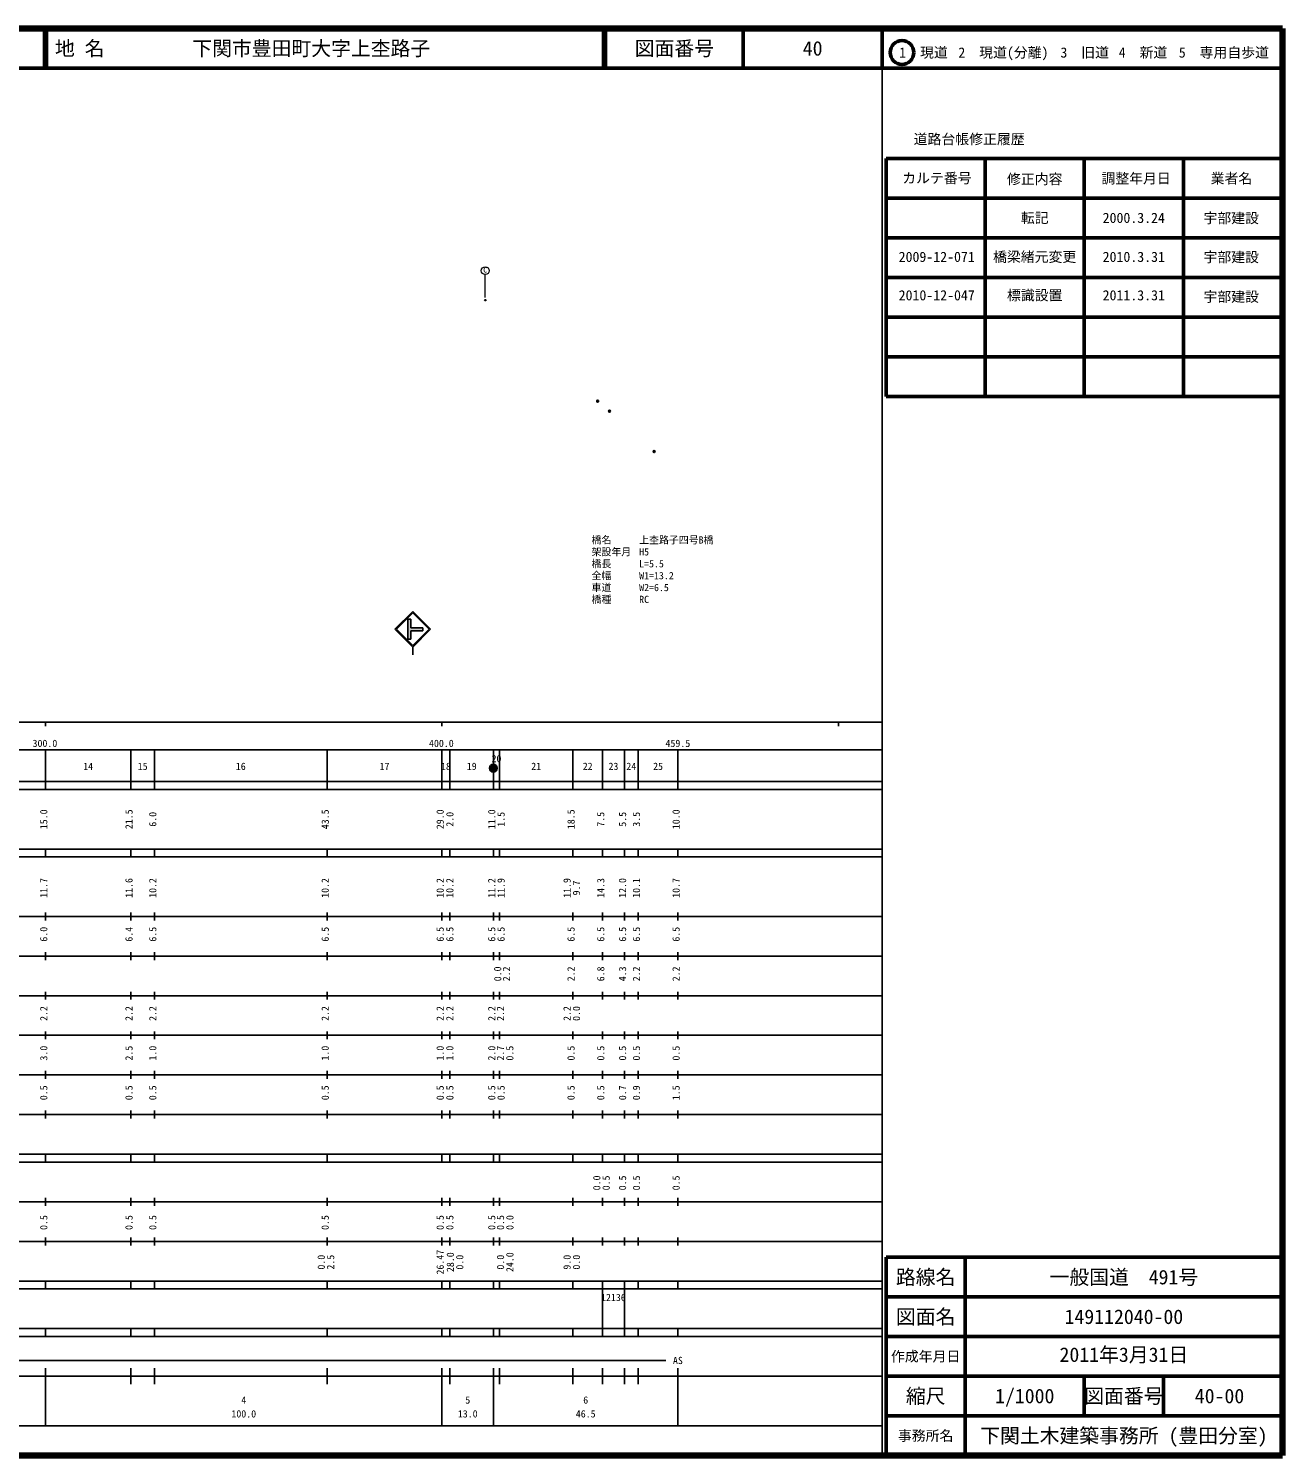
# Model space of a CAD drawing. Units: millimetres on the paper, with parts at other scales. Extents: x 40 to 680, y 20 to 380.
# Drawn here: x 363.7 to 680, y 20 to 380 of the extents above; entities that cross this region are included whole.
import ezdxf
from ezdxf.enums import TextEntityAlignment as Align

# ---------------------------------------------------------------- set-up
doc = ezdxf.new("R2010")
doc.units = ezdxf.units.MM
doc.header["$PDMODE"] = 32
doc.header["$PDSIZE"] = 0.5
doc.layers.add('M-OTRS', color=6, linetype='Continuous')
doc.layers.add('M-TTL-TXT', color=7, linetype='Continuous')
for name, color, linetype, lineweight in [('M-STR-HTXT', 7, 'Continuous', 13), ('M-STR-STRC', 7, 'Continuous', 25), ('M-TTL', 2, 'Continuous', 140), ('M-TTL-BAND', 7, 'Continuous', 25), ('M-TTL-FRAM', 2, 'Continuous', 50), ('M-TTL-LINE', 7, 'Continuous', 50)]:
    doc.layers.add(name, color=color, linetype=linetype, lineweight=lineweight)
doc.styles.add('ＭＳ ゴシック', font='')
doc.styles.get('ＭＳ ゴシック').set_extended_font_data('MS Gothic')

msp = doc.modelspace()

# ---------------------------------------------------------------- hatches: boundary and pattern name
at = {"layer": 'M-STR-STRC'}
msp.add_hatch(color=256, dxfattribs=at).paths.add_polyline_path([(459.382, 230.961), (460.132, 230.961), (460.132, 228.836), (463.132, 228.836), (463.132, 228.086), (460.132, 228.086), (460.132, 225.961), (459.382, 225.961)])
at = {"layer": 'M-TTL-BAND'}
msp.add_hatch(color=256, dxfattribs=at).paths.add_polyline_path([(481.947, 193.405, 1), (479.947, 193.405, 1)])

# ---------------------------------------------------------------- linework, layer by layer
at = {"layer": 'M-OTRS'}
for p in [(507.267, 285.997), (510.271, 283.46), (521.503, 273.284)]:
    msp.add_point(p, dxfattribs=at)
at = {"layer": 'M-STR-HTXT'}
msp.add_line((478.906, 312.144), (478.906, 317.912), dxfattribs=at)
msp.add_circle((478.906, 318.912), 1, dxfattribs=at)
at = {"layer": 'M-STR-STRC'}
for p, q in [((456.133, 228.461), (460.633, 232.961)), ((456.486, 228.461), (460.633, 232.608)), ((459.382, 230.961), (460.132, 230.961)), ((459.382, 230.961), (459.382, 225.961)), ((460.132, 230.961), (460.132, 228.836)), ((465.133, 228.461), (460.633, 232.961)), ((464.779, 228.461), (460.633, 232.608)), ((456.133, 228.461), (460.633, 223.961)), ((456.486, 228.461), (460.633, 224.314)), ((460.132, 228.836), (463.132, 228.836)), ((460.132, 228.086), (463.132, 228.086)), ((460.132, 228.086), (460.132, 225.961)), ((460.633, 223.961), (465.133, 228.461)), ((460.633, 224.314), (464.779, 228.461)), ((463.132, 228.836), (463.132, 228.086)), ((459.382, 225.961), (460.132, 225.961)), ((460.633, 223.961), (460.633, 221.961))]:
    msp.add_line(p, q, dxfattribs=at)
at = {"layer": 'M-STR-STRC', "lineweight": 13}
msp.add_circle((478.906, 311.468), 0.2, dxfattribs=at)
at = {"layer": 'M-TTL'}
for p, q in [((680, 380), (40, 380)), ((680, 20), (680, 380)), ((40, 20), (680, 20))]:
    msp.add_line(p, q, dxfattribs=at)
at = {"layer": 'M-TTL-BAND'}
for p, q in [((579, 20), (579, 370)), ((40, 205), (579, 205)), ((368, 205), (368, 204)), ((468, 205), (468, 204)), ((568, 205), (568, 204)), ((68, 198), (579, 198)), ((368, 188), (368, 198)), ((389.5, 188), (389.5, 198)), ((395.5, 188), (395.5, 198)), ((439, 188), (439, 198)), ((468, 188), (468, 198)), ((470, 188), (470, 198)), ((481, 188), (481, 198)), ((482.5, 188), (482.5, 198)), ((501, 188), (501, 198)), ((508.5, 188), (508.5, 198)), ((514, 188), (514, 198)), ((517.5, 188), (517.5, 198)), ((527.5, 188), (527.5, 198)), ((40, 190), (579, 190)), ((40, 188), (579, 188)), ((40, 173), (579, 173)), ((368, 171), (368, 173)), ((389.5, 171), (389.5, 173)), ((395.5, 171), (395.5, 173)), ((439, 171), (439, 173)), ((468, 171), (468, 173)), ((470, 171), (470, 173)), ((481, 171), (481, 173)), ((482.5, 171), (482.5, 173)), ((501, 171), (501, 173)), ((508.5, 171), (508.5, 173)), ((514, 171), (514, 173)), ((517.5, 171), (517.5, 173)), ((527.5, 171), (527.5, 173)), ((40, 171), (579, 171)), ((40, 156), (579, 156)), ((368, 155), (368, 157)), ((389.5, 155), (389.5, 157)), ((395.5, 155), (395.5, 157)), ((439, 155), (439, 157)), ((468, 155), (468, 157)), ((470, 155), (470, 157)), ((481, 155), (481, 157)), ((482.5, 155), (482.5, 157)), ((501, 155), (501, 157)), ((508.5, 155), (508.5, 157)), ((514, 155), (514, 157)), ((517.5, 155), (517.5, 157)), ((527.5, 155), (527.5, 157)), ((46, 146), (579, 146)), ((368, 145), (368, 147)), ((389.5, 145), (389.5, 147)), ((395.5, 145), (395.5, 147)), ((439, 145), (439, 147)), ((468, 145), (468, 147)), ((470, 145), (470, 147)), ((481, 145), (481, 147)), ((482.5, 145), (482.5, 147)), ((501, 145), (501, 147)), ((508.5, 145), (508.5, 147)), ((514, 145), (514, 147)), ((517.5, 145), (517.5, 147)), ((527.5, 145), (527.5, 147)), ((368, 135), (368, 137)), ((389.5, 135), (389.5, 137)), ((395.5, 135), (395.5, 137)), ((439, 135), (439, 137)), ((468, 135), (468, 137)), ((470, 135), (470, 137)), ((481, 135), (481, 137)), ((482.5, 135), (482.5, 137)), ((501, 135), (501, 137)), ((508.5, 135), (508.5, 137)), ((514, 135), (514, 137)), ((517.5, 135), (517.5, 137)), ((527.5, 135), (527.5, 137)), ((52, 136), (579, 136)), ((46, 126), (579, 126)), ((368, 125), (368, 127)), ((389.5, 125), (389.5, 127)), ((395.5, 125), (395.5, 127)), ((439, 125), (439, 127)), ((468, 125), (468, 127)), ((470, 125), (470, 127)), ((481, 125), (481, 127)), ((482.5, 125), (482.5, 127)), ((501, 125), (501, 127)), ((508.5, 125), (508.5, 127)), ((514, 125), (514, 127)), ((517.5, 125), (517.5, 127)), ((527.5, 125), (527.5, 127)), ((52, 116), (579, 116)), ((368, 115), (368, 117)), ((389.5, 115), (389.5, 117)), ((395.5, 115), (395.5, 117)), ((439, 115), (439, 117)), ((468, 115), (468, 117)), ((470, 115), (470, 117)), ((481, 115), (481, 117)), ((482.5, 115), (482.5, 117)), ((501, 115), (501, 117)), ((508.5, 115), (508.5, 117)), ((514, 115), (514, 117)), ((517.5, 115), (517.5, 117)), ((527.5, 115), (527.5, 117)), ((46, 106), (579, 106)), ((368, 105), (368, 107)), ((389.5, 105), (389.5, 107)), ((395.5, 105), (395.5, 107)), ((439, 105), (439, 107)), ((468, 105), (468, 107)), ((470, 105), (470, 107)), ((481, 105), (481, 107)), ((482.5, 105), (482.5, 107)), ((501, 105), (501, 107)), ((508.5, 105), (508.5, 107)), ((514, 105), (514, 107)), ((517.5, 105), (517.5, 107)), ((527.5, 105), (527.5, 107)), ((40, 96), (579, 96)), ((40, 94), (579, 94)), ((368, 94), (368, 96)), ((389.5, 94), (389.5, 96)), ((395.5, 94), (395.5, 96)), ((439, 94), (439, 96)), ((468, 94), (468, 96)), ((470, 94), (470, 96)), ((481, 94), (481, 96)), ((482.5, 94), (482.5, 96)), ((501, 94), (501, 96)), ((508.5, 94), (508.5, 96)), ((514, 94), (514, 96)), ((517.5, 94), (517.5, 96)), ((527.5, 94), (527.5, 96)), ((49, 84), (579, 84)), ((368, 83), (368, 85)), ((389.5, 83), (389.5, 85)), ((395.5, 83), (395.5, 85)), ((439, 83), (439, 85)), ((468, 83), (468, 85)), ((470, 83), (470, 85)), ((481, 83), (481, 85)), ((482.5, 83), (482.5, 85)), ((501, 83), (501, 85)), ((508.5, 83), (508.5, 85)), ((514, 83), (514, 85)), ((517.5, 83), (517.5, 85)), ((527.5, 83), (527.5, 85)), ((40, 74), (579, 74)), ((368, 73), (368, 75)), ((389.5, 73), (389.5, 75)), ((395.5, 73), (395.5, 75)), ((439, 73), (439, 75)), ((468, 73), (468, 75)), ((470, 73), (470, 75)), ((481, 73), (481, 75)), ((482.5, 73), (482.5, 75)), ((501, 73), (501, 75)), ((508.5, 73), (508.5, 75)), ((514, 73), (514, 75)), ((517.5, 73), (517.5, 75)), ((527.5, 73), (527.5, 75)), ((40, 64), (579, 64)), ((40, 62), (579, 62)), ((368, 62), (368, 64)), ((389.5, 62), (389.5, 64)), ((395.5, 62), (395.5, 64)), ((439, 62), (439, 64)), ((468, 62), (468, 64)), ((470, 62), (470, 64)), ((481, 62), (481, 64)), ((482.5, 62), (482.5, 64)), ((501, 62), (501, 64)), ((508.5, 62), (508.5, 64)), ((508.5, 52), (508.5, 62)), ((514, 62), (514, 64)), ((514, 52), (514, 62)), ((517.5, 62), (517.5, 64)), ((527.5, 62), (527.5, 64)), ((40, 52), (579, 52)), ((368, 50), (368, 52)), ((389.5, 50), (389.5, 52)), ((395.5, 50), (395.5, 52)), ((439, 50), (439, 52)), ((468, 50), (468, 52)), ((470, 50), (470, 52)), ((481, 50), (481, 52)), ((482.5, 50), (482.5, 52)), ((501, 50), (501, 52)), ((508.5, 50), (508.5, 52)), ((514, 50), (514, 52)), ((517.5, 50), (517.5, 52)), ((527.5, 50), (527.5, 52)), ((40, 50), (579, 50)), ((71, 44), (524.5, 44)), ((40, 40), (579, 40)), ((368, 27.5), (368, 42)), ((389.5, 38), (389.5, 42)), ((395.5, 38), (395.5, 42)), ((439, 38), (439, 42)), ((468, 27.5), (468, 42)), ((470, 38), (470, 42)), ((481, 27.5), (481, 42)), ((482.5, 38), (482.5, 42)), ((501, 38), (501, 42)), ((508.5, 38), (508.5, 42)), ((514, 38), (514, 42)), ((517.5, 38), (517.5, 42)), ((527.5, 27.5), (527.5, 42)), ((68, 27.5), (579, 27.5))]:
    msp.add_line(p, q, dxfattribs=at)
msp.add_lwpolyline([(481.947, 193.405, 1), (479.947, 193.405, 1)], format="xyb", close=True, dxfattribs=at)
msp.add_circle((480.947, 193.405), 1, dxfattribs=at)
at = {"layer": 'M-TTL-FRAM'}
for p, q in [((580, 347.197), (580, 287.197)), ((580, 347.197), (680, 347.197)), ((580, 287.197), (680, 287.197)), ((680, 70), (580, 70)), ((580, 70), (580, 20))]:
    msp.add_line(p, q, dxfattribs=at)
at = {"layer": 'M-TTL-LINE'}
for p, q in [((367.75, 380), (367.75, 370)), ((368.25, 380), (368.25, 370)), ((508.747, 380), (508.747, 370)), ((509.247, 380), (509.247, 370)), ((543.997, 380), (543.997, 370)), ((579, 380), (579, 370)), ((40, 370), (680, 370)), ((605, 347.197), (605, 287.197)), ((630, 347.197), (630, 287.197)), ((655, 347.197), (655, 287.197)), ((580, 337.197), (680, 337.197)), ((580, 327.197), (680, 327.197)), ((580, 317.197), (680, 317.197)), ((580, 307.197), (680, 307.197)), ((580, 297.197), (680, 297.197)), ((600, 70), (600, 20)), ((680, 60), (580, 60)), ((680, 50), (580, 50)), ((680, 40), (580, 40)), ((630, 40), (630, 30)), ((650, 40), (650, 30)), ((680, 30), (580, 30))]:
    msp.add_line(p, q, dxfattribs=at)
msp.add_circle((584.031, 373.958), 3, dxfattribs=at)

# ---------------------------------------------------------------- texts
at = {"layer": 'M-STR-HTXT', "style": 'ＭＳ ゴシック'}
msp.add_text('C', height=1.32, dxfattribs=at).set_placement((478.909, 318.046), align=Align.BOTTOM_CENTER)
for s, p in [('橋名', (505.735, 249.51)), ('上杢路子四号B橋', (517.735, 249.51)), ('架設年月', (505.735, 246.51)), ('H5', (517.735, 246.51)), ('橋長', (505.735, 243.51)), ('L=5.5', (517.735, 243.51)), ('全幅', (505.735, 240.51)), ('W1=13.2', (517.735, 240.51)), ('車道', (505.735, 237.51)), ('W2=6.5', (517.735, 237.51)), ('橋種', (505.735, 234.51)), ('RC', (517.735, 234.51))]:
    msp.add_text(s, height=1.833, dxfattribs=at).set_placement(p, align=Align.BOTTOM_LEFT)
at = {"layer": 'M-TTL-BAND', "style": 'ＭＳ ゴシック'}
for s, p in [('300.0', (367.844, 198.195)), ('400.0', (467.844, 198.195)), ('459.5', (527.5, 198.195)), ('14', (378.75, 192.405)), ('15', (392.5, 192.405)), ('16', (417.25, 192.405)), ('17', (453.5, 192.405)), ('18', (469, 192.405)), ('19', (475.5, 192.405)), ('20', (481.75, 194.348)), ('21', (491.75, 192.405)), ('22', (504.75, 192.405)), ('23', (511.25, 192.405)), ('24', (515.75, 192.405)), ('25', (522.5, 192.405)), ('AS', (527.5, 42.5)), ('4', (418, 32.523)), ('5', (474.5, 32.523)), ('6', (504.25, 32.523)), ('100.0', (418, 29.033)), ('13.0', (474.5, 29.033)), ('46.5', (504.25, 29.033))]:
    msp.add_text(s, height=1.833, dxfattribs=at).set_placement(p, align=Align.BOTTOM_CENTER)
for s, p in [('15.0', (369, 180.5)), ('21.5', (390.5, 180.5)), ('6.0', (396.5, 180.5)), ('43.5', (440, 180.5)), ('29.0', (469, 180.5)), ('2.0', (471.442, 180.5)), ('11.0', (482, 180.5)), ('1.5', (484.349, 180.5)), ('18.5', (502, 180.5)), ('7.5', (509.5, 180.5)), ('5.5', (515, 180.5)), ('3.5', (518.5, 180.5)), ('10.0', (528.5, 180.5)), ('11.7', (369, 163.174)), ('11.6', (390.5, 163.174)), ('10.2', (396.5, 163.174)), ('10.2', (440, 163.174)), ('10.2', (469, 163.174)), ('10.2', (471.442, 163.174)), ('11.2', (482, 163.174)), ('11.9', (484.349, 163.174)), ('11.9', (501, 163.174)), ('9.7', (503.37, 163.174)), ('14.3', (509.5, 163.174)), ('12.0', (515, 163.174)), ('10.1', (518.5, 163.174)), ('10.7', (528.5, 163.174)), ('6.0', (369, 151.5)), ('6.4', (390.5, 151.5)), ('6.5', (396.5, 151.5)), ('6.5', (440, 151.5)), ('6.5', (469, 151.5)), ('6.5', (471.442, 151.5)), ('6.5', (482, 151.5)), ('6.5', (484.349, 151.5)), ('6.5', (502, 151.5)), ('6.5', (509.5, 151.5)), ('6.5', (515, 151.5)), ('6.5', (518.5, 151.5)), ('6.5', (528.5, 151.5)), ('0.0', (483.5, 141.5)), ('2.2', (485.719, 141.5)), ('2.2', (502, 141.5)), ('6.8', (509.5, 141.5)), ('4.3', (515, 141.5)), ('2.2', (518.5, 141.5)), ('2.2', (528.5, 141.5)), ('2.2', (369, 131.5)), ('2.2', (390.5, 131.5)), ('2.2', (396.5, 131.5)), ('2.2', (440, 131.5)), ('2.2', (469, 131.5)), ('2.2', (471.442, 131.5)), ('2.2', (482, 131.5)), ('2.2', (484.197, 131.5)), ('2.2', (501, 131.5)), ('0.0', (503.37, 131.5)), ('3.0', (369, 121.5)), ('2.5', (390.5, 121.5)), ('1.0', (396.5, 121.5)), ('1.0', (440, 121.5)), ('1.0', (469, 121.5)), ('1.0', (471.442, 121.5)), ('2.0', (482, 121.5)), ('2.7', (484.197, 121.5)), ('0.5', (486.567, 121.5)), ('0.5', (502, 121.5)), ('0.5', (509.5, 121.5)), ('0.5', (515, 121.5)), ('0.5', (518.5, 121.5)), ('0.5', (528.5, 121.5)), ('0.5', (369, 111.5)), ('0.5', (390.5, 111.5)), ('0.5', (396.5, 111.5)), ('0.5', (440, 111.5)), ('0.5', (469, 111.5)), ('0.5', (471.442, 111.5)), ('0.5', (482, 111.5)), ('0.5', (484.349, 111.5)), ('0.5', (502, 111.5)), ('0.5', (509.5, 111.5)), ('0.7', (515, 111.5)), ('0.9', (518.5, 111.5)), ('1.5', (528.5, 111.5)), ('0.0', (508.5, 88.764)), ('0.5', (510.87, 88.764)), ('0.5', (515, 88.764)), ('0.5', (518.5, 88.764)), ('0.5', (528.5, 88.764)), ('0.5', (369, 78.764)), ('0.5', (390.5, 78.764)), ('0.5', (396.5, 78.764)), ('0.5', (440, 78.764)), ('0.5', (469, 78.764)), ('0.5', (471.442, 78.764)), ('0.5', (482, 78.764)), ('0.5', (484.215, 78.764)), ('0.0', (486.585, 78.764)), ('0.0', (439, 68.764)), ('2.5', (441.37, 68.764)), ('26.47', (469, 68.764)), ('28.0', (471.557, 68.764)), ('0.0', (473.927, 68.764)), ('0.0', (484.215, 68.764)), ('24.0', (486.585, 68.764)), ('9.0', (501, 68.764)), ('0.0', (503.37, 68.764))]:
    msp.add_text(s, height=1.833, rotation=90, dxfattribs=at).set_placement(p, align=Align.BOTTOM_CENTER)
msp.add_text('12136', height=1.833, dxfattribs=at).set_placement((508.125, 58.405), align=Align.BOTTOM_LEFT)
at = {"layer": 'M-TTL-TXT', "style": 'ＭＳ ゴシック'}
for s, p in [('地 名', (370.38, 375)), ('下関市豊田町大字上杢路子', (405.024, 375))]:
    msp.add_text(s, height=3.666, dxfattribs=at).set_placement(p, align=Align.MIDDLE_LEFT)
for s, height, p in [('図面番号', 3.666, (526.622, 375)), ('40', 3.666, (561.497, 375)), ('1\u3000現道', 2.566, (589.448, 373.958)), ('2\u3000現道(分離)', 2.566, (609.619, 373.958)), ('3\u3000旧道', 2.566, (630.121, 373.958)), ('4\u3000新道', 2.566, (644.824, 373.958)), ('5\u3000専用自歩道', 2.566, (665.228, 373.958)), ('道路台帳修正履歴', 2.566, (600.968, 352.113)), ('カルテ番号', 2.566, (592.839, 342.277)), ('修正内容', 2.566, (617.509, 342.023)), ('調整年月日', 2.566, (643.089, 342.197)), ('業者名', 2.566, (667.134, 342.197)), ('転記', 2.566, (617.5, 332.245)), ('2000.3.24', 2.566, (642.5, 332.245)), ('宇部建設', 2.566, (667.077, 332.189)), ('橋梁緒元変更', 2.566, (617.5, 322.406)), ('宇部建設', 2.566, (667.077, 322.349)), ('2009-12-071', 2.566, (592.792, 322.406)), ('2010.3.31', 2.566, (642.5, 322.406)), ('宇部建設', 2.566, (667.077, 312.349)), ('路線名', 3.666, (590, 65)), ('路線名', 3.666, (590, 65)), ('一般国道\u3000491号', 3.666, (640, 65)), ('図面名', 3.666, (590, 55)), ('図面名', 3.666, (590, 55)), ('149112040-00', 3.666, (640, 55)), ('作成年月日', 2.566, (590, 45)), ('作成年月日', 2.566, (590, 45)), ('縮尺', 3.666, (590, 35)), ('縮尺', 3.666, (590, 35)), ('1/1000', 3.666, (615, 35)), ('図面番号', 3.666, (640, 35)), ('図面番号', 3.666, (640, 35)), ('40-00', 3.666, (664.125, 35)), ('事務所名', 2.566, (590, 25)), ('事務所名', 2.566, (590, 25)), ('下関土木建築事務所 (豊田分室)', 3.666, (640, 25))]:
    msp.add_text(s, height=height, dxfattribs=at).set_placement(p, align=Align.MIDDLE_CENTER)
for s, height, p in [('2010-12-047', 2.566, (592.792, 310.656)), ('標識設置', 2.566, (617.5, 310.656)), ('2011.3.31', 2.566, (642.5, 310.656)), ('2011年3月31日', 3.666, (640, 42.5))]:
    msp.add_text(s, height=height, dxfattribs=at).set_placement(p, align=Align.BOTTOM_CENTER)

doc.saveas('drawing.dxf')
